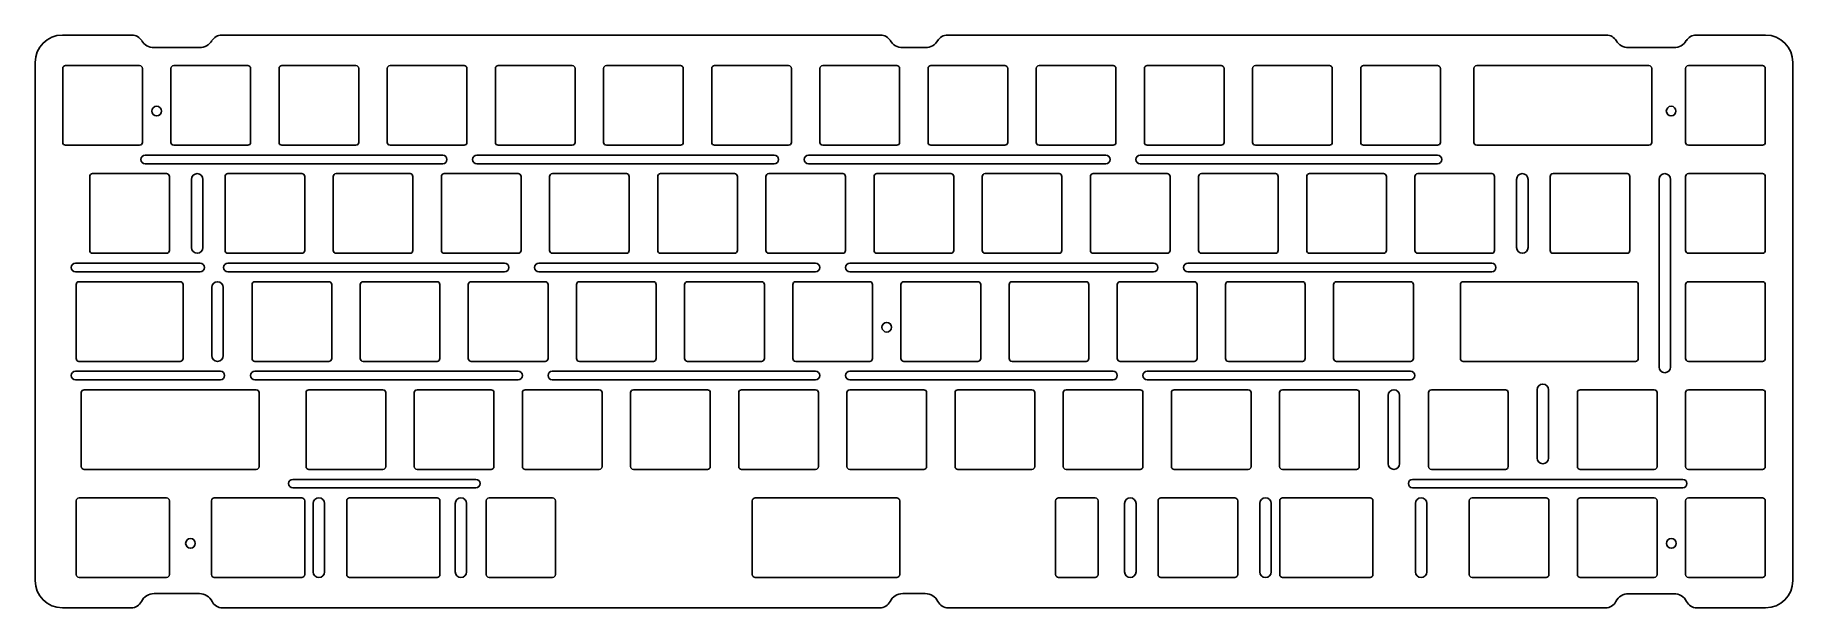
# Model space of a CAD drawing. Header units: inches. Extents: x 253 to 562, y -241 to -140.
import ezdxf

# ---------------------------------------------------------------- set-up
doc = ezdxf.new("R2010")
doc.units = ezdxf.units.IN
doc.header["$LTSCALE"] = 1.21
doc.header["$MEASUREMENT"] = 0
doc.layers.get('0').update_dxf_attribs({"linetype": 'CONTINUOUS'})

# ---------------------------------------------------------------- blocks, each defined once
blk = doc.blocks.new('hglc')
at = {"color": 7, "linetype": 'Continuous'}
for p, q in [((-162.76, -124.11), (-150.56, -124.11)), ((-138.67, -126.31), (-146.7, -126.31)), ((-134.8, -124.11), (-19.06, -124.11)), ((-11.17, -126.31), (-15.2, -126.31)), ((-7.3, -124.11), (108.44, -124.11)), ((120.33, -126.31), (112.3, -126.31)), ((124.2, -124.11), (136.39, -124.11)), ((-167.56, -220.01), (-167.56, -128.91)), ((141.19, -128.91), (141.19, -220.01)), ((-150.69, -224.81), (-162.76, -224.81)), ((-146.66, -222.31), (-138.71, -222.31)), ((-19.19, -224.81), (-134.68, -224.81)), ((-15.16, -222.31), (-11.21, -222.31)), ((108.31, -224.81), (-7.18, -224.81)), ((112.34, -222.32), (120.29, -222.32)), ((136.39, -224.81), (124.32, -224.81))]:
    blk.add_line(p, q, dxfattribs=at)
for centre, radius, start, end in [((-162.76, -128.91), 4.8, 90, 180), ((-150.56, -126.11), 2, 30.753, 90), ((-146.7, -123.81), 2.5, 210.753, 269.9999), ((-138.67, -123.81), 2.5, 269.9999, 329.2472), ((-134.8, -126.11), 2, 90, 149.2472), ((-19.06, -126.11), 2, 30.7455, 90), ((-15.2, -123.81), 2.5, 210.7455, 269.9997), ((-11.17, -123.81), 2.5, 269.9997, 329.2548), ((-7.3, -126.11), 2, 90, 149.2548), ((108.44, -126.11), 2, 30.738, 90), ((112.3, -123.81), 2.5, 210.738, 269.9999), ((120.33, -123.81), 2.5, 269.9999, 329.2623), ((124.2, -126.11), 2, 90, 149.2623), ((136.39, -128.91), 4.8, 0, 90), ((-162.76, -220.01), 4.8, 180, 270), ((136.39, -220.01), 4.8, 270, 0), ((-150.69, -222.81), 2, 270, 333.5954), ((-146.66, -224.81), 2.5, 89.9999, 153.5954), ((-138.71, -224.81), 2.5, 26.4048, 89.9999), ((-134.68, -222.81), 2, 206.4048, 270), ((-19.19, -222.81), 2, 270, 333.5883), ((-15.16, -224.81), 2.5, 89.9997, 153.5883), ((-11.21, -224.81), 2.5, 26.412, 89.9997), ((-7.18, -222.81), 2, 206.412, 270), ((108.31, -222.81), 2, 270, 333.5811), ((112.34, -224.82), 2.5, 89.9997, 153.5811), ((120.29, -224.82), 2.5, 26.4194, 89.9997), ((124.32, -222.81), 2, 206.4194, 270)]:
    blk.add_arc(centre, radius, start, end, dxfattribs=at)

msp = doc.modelspace()

# ---------------------------------------------------------------- linework, layer by layer
at = {"color": 7, "linetype": 'Continuous'}
for p, q in [((257.75, -159), (257.75, -146)), ((258.25, -145.5), (271.25, -145.5)), ((271.75, -146), (271.75, -159)), ((276.75, -159), (276.75, -146)), ((277.25, -145.5), (290.25, -145.5)), ((290.75, -146), (290.75, -159)), ((295.75, -159), (295.75, -146)), ((296.25, -145.5), (309.25, -145.5)), ((309.75, -146), (309.75, -159)), ((314.75, -159), (314.75, -146)), ((315.25, -145.5), (328.25, -145.5)), ((328.75, -146), (328.75, -159)), ((333.75, -159), (333.75, -146)), ((334.25, -145.5), (347.25, -145.5)), ((347.75, -146), (347.75, -159)), ((352.75, -159), (352.75, -146)), ((353.25, -145.5), (366.25, -145.5)), ((366.75, -146), (366.75, -159)), ((371.75, -159), (371.75, -146)), ((372.25, -145.5), (385.25, -145.5)), ((385.75, -146), (385.75, -159)), ((390.75, -159), (390.75, -146)), ((391.25, -145.5), (404.25, -145.5)), ((404.75, -146), (404.75, -159)), ((409.75, -159), (409.75, -146)), ((410.25, -145.5), (423.25, -145.5)), ((423.75, -146), (423.75, -159)), ((428.75, -159), (428.75, -146)), ((429.25, -145.5), (442.25, -145.5)), ((442.75, -146), (442.75, -159)), ((447.75, -159), (447.75, -146)), ((448.25, -145.5), (461.25, -145.5)), ((461.75, -146), (461.75, -159)), ((466.75, -159), (466.75, -146)), ((467.25, -145.5), (480.25, -145.5)), ((480.75, -146), (480.75, -159)), ((485.75, -159), (485.75, -146)), ((486.25, -145.5), (499.25, -145.5)), ((499.75, -146), (499.75, -159)), ((505.63, -159), (505.63, -146)), ((506.13, -145.5), (536.38, -145.5)), ((536.88, -146), (536.88, -159)), ((542.81, -159), (542.81, -146)), ((543.31, -145.5), (556.31, -145.5)), ((556.81, -146), (556.81, -159)), ((271.25, -159.5), (258.25, -159.5)), ((290.25, -159.5), (277.25, -159.5)), ((309.25, -159.5), (296.25, -159.5)), ((328.25, -159.5), (315.25, -159.5)), ((347.25, -159.5), (334.25, -159.5)), ((366.25, -159.5), (353.25, -159.5)), ((385.25, -159.5), (372.25, -159.5)), ((404.25, -159.5), (391.25, -159.5)), ((423.25, -159.5), (410.25, -159.5)), ((442.25, -159.5), (429.25, -159.5)), ((461.25, -159.5), (448.25, -159.5)), ((480.25, -159.5), (467.25, -159.5)), ((499.25, -159.5), (486.25, -159.5)), ((536.38, -159.5), (506.13, -159.5)), ((556.31, -159.5), (543.31, -159.5)), ((324.5, -161.25), (272.25, -161.25)), ((272.25, -162.75), (324.5, -162.75)), ((382.75, -161.25), (330.5, -161.25)), ((330.5, -162.75), (382.75, -162.75)), ((441, -161.25), (388.75, -161.25)), ((388.75, -162.75), (441, -162.75)), ((499.25, -161.25), (447, -161.25)), ((447, -162.75), (499.25, -162.75)), ((262.49, -178), (262.49, -165)), ((262.99, -164.5), (275.99, -164.5)), ((276.49, -165), (276.49, -178)), ((280.38, -177.5), (280.38, -165.5)), ((282.38, -165.5), (282.38, -177.5)), ((286.26, -178), (286.26, -165)), ((286.76, -164.5), (299.76, -164.5)), ((300.26, -165), (300.26, -178)), ((305.26, -178), (305.26, -165)), ((305.76, -164.5), (318.76, -164.5)), ((319.26, -165), (319.26, -178)), ((324.26, -178), (324.26, -165)), ((324.76, -164.5), (337.76, -164.5)), ((338.26, -165), (338.26, -178)), ((343.26, -178), (343.26, -165)), ((343.76, -164.5), (356.76, -164.5)), ((357.26, -165), (357.26, -178)), ((362.26, -178), (362.26, -165)), ((362.76, -164.5), (375.76, -164.5)), ((376.26, -165), (376.26, -178)), ((381.26, -178), (381.26, -165)), ((381.76, -164.5), (394.76, -164.5)), ((395.26, -165), (395.26, -178)), ((400.26, -178), (400.26, -165)), ((400.76, -164.5), (413.76, -164.5)), ((414.26, -165), (414.26, -178)), ((419.26, -178), (419.26, -165)), ((419.76, -164.5), (432.76, -164.5)), ((433.26, -165), (433.26, -178)), ((438.26, -178), (438.26, -165)), ((438.76, -164.5), (451.76, -164.5)), ((452.26, -165), (452.26, -178)), ((457.26, -178), (457.26, -165)), ((457.76, -164.5), (470.76, -164.5)), ((471.26, -165), (471.26, -178)), ((476.26, -178), (476.26, -165)), ((476.76, -164.5), (489.76, -164.5)), ((490.26, -165), (490.26, -178)), ((495.26, -178), (495.26, -165)), ((495.76, -164.5), (508.76, -164.5)), ((509.26, -165), (509.26, -178)), ((513.14, -177.5), (513.14, -165.5)), ((515.14, -165.5), (515.14, -177.5)), ((519.03, -165), (519.03, -178)), ((532.53, -164.5), (519.53, -164.5)), ((533.03, -178), (533.03, -165)), ((538.16, -198.5), (538.16, -165.5)), ((539.16, -164.5), (539.16, -164.5)), ((540.16, -165.5), (540.16, -198.5)), ((542.81, -178), (542.81, -165)), ((543.31, -164.5), (556.31, -164.5)), ((556.81, -165), (556.81, -178)), ((275.99, -178.5), (262.99, -178.5)), ((299.76, -178.5), (286.76, -178.5)), ((318.76, -178.5), (305.76, -178.5)), ((337.76, -178.5), (324.76, -178.5)), ((356.76, -178.5), (343.76, -178.5)), ((375.76, -178.5), (362.76, -178.5)), ((394.76, -178.5), (381.76, -178.5)), ((413.76, -178.5), (400.76, -178.5)), ((432.76, -178.5), (419.76, -178.5)), ((451.76, -178.5), (438.76, -178.5)), ((470.76, -178.5), (457.76, -178.5)), ((489.76, -178.5), (476.76, -178.5)), ((508.76, -178.5), (495.76, -178.5)), ((519.53, -178.5), (532.53, -178.5)), ((556.31, -178.5), (543.31, -178.5)), ((281.88, -180.25), (259.99, -180.25)), ((259.99, -181.75), (281.88, -181.75)), ((335.38, -180.25), (286.76, -180.25)), ((286.76, -181.75), (335.38, -181.75)), ((390, -180.25), (341.38, -180.25)), ((341.38, -181.75), (390, -181.75)), ((449.38, -180.25), (396, -180.25)), ((396, -181.75), (449.38, -181.75)), ((508.76, -180.25), (455.38, -180.25)), ((455.38, -181.75), (508.76, -181.75)), ((260.11, -197), (260.11, -184)), ((260.61, -183.5), (278.38, -183.5)), ((278.88, -184), (278.88, -197)), ((283.94, -196.5), (283.94, -184.5)), ((285.94, -184.5), (285.94, -196.5)), ((291, -197), (291, -184)), ((291.5, -183.5), (304.5, -183.5)), ((305, -184), (305, -197)), ((310, -197), (310, -184)), ((310.5, -183.5), (323.5, -183.5)), ((324, -184), (324, -197)), ((329, -197), (329, -184)), ((329.5, -183.5), (342.5, -183.5)), ((343, -184), (343, -197)), ((348, -197), (348, -184)), ((348.5, -183.5), (361.5, -183.5)), ((362, -184), (362, -197)), ((367, -197), (367, -184)), ((367.5, -183.5), (380.5, -183.5)), ((381, -184), (381, -197)), ((386, -197), (386, -184)), ((386.5, -183.5), (399.5, -183.5)), ((400, -184), (400, -197)), ((405, -197), (405, -184)), ((405.5, -183.5), (418.5, -183.5)), ((419, -184), (419, -197)), ((424, -197), (424, -184)), ((424.5, -183.5), (437.5, -183.5)), ((438, -184), (438, -197)), ((443, -197), (443, -184)), ((443.5, -183.5), (456.5, -183.5)), ((457, -184), (457, -197)), ((462, -197), (462, -184)), ((462.5, -183.5), (475.5, -183.5)), ((476, -184), (476, -197)), ((481, -197), (481, -184)), ((481.5, -183.5), (494.5, -183.5)), ((495, -184), (495, -197)), ((503.26, -197), (503.26, -184)), ((503.76, -183.5), (534.01, -183.5)), ((534.51, -184), (534.51, -197)), ((542.81, -197), (542.81, -184)), ((543.31, -183.5), (556.31, -183.5)), ((556.81, -184), (556.81, -197)), ((278.38, -197.5), (260.61, -197.5)), ((304.5, -197.5), (291.5, -197.5)), ((323.5, -197.5), (310.5, -197.5)), ((342.5, -197.5), (329.5, -197.5)), ((361.5, -197.5), (348.5, -197.5)), ((380.5, -197.5), (367.5, -197.5)), ((399.5, -197.5), (386.5, -197.5)), ((418.5, -197.5), (405.5, -197.5)), ((437.5, -197.5), (424.5, -197.5)), ((456.5, -197.5), (443.5, -197.5)), ((475.5, -197.5), (462.5, -197.5)), ((494.5, -197.5), (481.5, -197.5)), ((534.01, -197.5), (503.76, -197.5)), ((556.31, -197.5), (543.31, -197.5)), ((285.44, -199.25), (259.99, -199.25)), ((337.75, -199.25), (291.5, -199.25)), ((390, -199.25), (343.75, -199.25)), ((442.25, -199.25), (396, -199.25)), ((494.5, -199.25), (448.25, -199.25)), ((539.16, -199.5), (539.16, -199.5)), ((259.99, -200.75), (285.44, -200.75)), ((261.02, -216), (261.02, -203)), ((261.52, -202.5), (291.75, -202.5)), ((291.5, -200.75), (337.75, -200.75)), ((292.25, -203), (292.25, -216)), ((300.5, -216), (300.5, -203)), ((301, -202.5), (314, -202.5)), ((314.5, -203), (314.5, -216)), ((319.5, -216), (319.5, -203)), ((320, -202.5), (333, -202.5)), ((333.5, -203), (333.5, -216)), ((338.5, -216), (338.5, -203)), ((339, -202.5), (352, -202.5)), ((343.75, -200.75), (390, -200.75)), ((352.5, -203), (352.5, -216)), ((357.5, -216), (357.5, -203)), ((358, -202.5), (371, -202.5)), ((371.5, -203), (371.5, -216)), ((376.5, -216), (376.5, -203)), ((377, -202.5), (390, -202.5)), ((390.5, -203), (390.5, -216)), ((395.5, -216), (395.5, -203)), ((396, -200.75), (442.25, -200.75)), ((396, -202.5), (409, -202.5)), ((409.5, -203), (409.5, -216)), ((414.5, -216), (414.5, -203)), ((415, -202.5), (428, -202.5)), ((428.5, -203), (428.5, -216)), ((433.5, -216), (433.5, -203)), ((434, -202.5), (447, -202.5)), ((447.5, -203), (447.5, -216)), ((448.25, -200.75), (494.5, -200.75)), ((452.5, -216), (452.5, -203)), ((453, -202.5), (466, -202.5)), ((466.5, -203), (466.5, -216)), ((471.5, -216), (471.5, -203)), ((472, -202.5), (485, -202.5)), ((485.5, -203), (485.5, -216)), ((490.58, -215.5), (490.58, -203.5)), ((492.58, -203.5), (492.58, -215.5)), ((497.66, -216), (497.66, -203)), ((498.16, -202.5), (511.16, -202.5)), ((511.66, -203), (511.66, -216)), ((516.74, -214.5), (516.74, -202.5)), ((518.74, -202.5), (518.74, -214.5)), ((523.81, -216), (523.81, -203)), ((524.31, -202.5), (537.31, -202.5)), ((537.81, -203), (537.81, -216)), ((542.81, -216), (542.81, -203)), ((543.31, -202.5), (556.31, -202.5)), ((556.81, -203), (556.81, -216)), ((261.52, -216.5), (291.75, -216.5)), ((330.34, -218.25), (298.18, -218.25)), ((314, -216.5), (301, -216.5)), ((333, -216.5), (320, -216.5)), ((352, -216.5), (339, -216.5)), ((371, -216.5), (358, -216.5)), ((390, -216.5), (377, -216.5)), ((409, -216.5), (396, -216.5)), ((428, -216.5), (415, -216.5)), ((447, -216.5), (434, -216.5)), ((466, -216.5), (453, -216.5)), ((485, -216.5), (472, -216.5)), ((542.31, -218.25), (494.87, -218.25)), ((511.16, -216.5), (498.16, -216.5)), ((537.31, -216.5), (524.31, -216.5)), ((556.31, -216.5), (543.31, -216.5)), ((260.12, -222), (260.12, -235)), ((276, -221.5), (260.62, -221.5)), ((276.5, -222), (276.5, -235)), ((283.88, -222), (283.88, -235)), ((299.76, -221.5), (284.38, -221.5)), ((298.18, -219.75), (330.34, -219.75)), ((300.26, -222), (300.26, -235)), ((307.63, -222), (307.63, -235)), ((323.51, -221.5), (308.13, -221.5)), ((324.01, -222), (324.01, -235)), ((332.14, -222), (332.14, -235)), ((343.8, -221.5), (332.64, -221.5)), ((344.3, -222), (344.3, -235)), ((378.88, -235), (378.88, -222)), ((404.27, -221.5), (379.38, -221.5)), ((404.77, -222), (404.77, -235)), ((432.16, -222), (432.16, -235)), ((439.12, -221.5), (432.66, -221.5)), ((439.62, -235), (439.62, -222)), ((450.15, -222), (450.15, -235)), ((450.65, -221.5), (463.65, -221.5)), ((464.15, -235), (464.15, -222)), ((471.52, -235), (471.52, -222)), ((487.41, -221.5), (472.02, -221.5)), ((487.91, -235), (487.91, -222)), ((494.87, -219.75), (542.31, -219.75)), ((504.81, -235), (504.81, -222)), ((505.31, -221.5), (518.31, -221.5)), ((518.81, -222), (518.81, -235)), ((523.81, -235), (523.81, -222)), ((524.31, -221.5), (537.31, -221.5)), ((537.81, -222), (537.81, -235)), ((542.81, -235), (542.81, -222)), ((543.31, -221.5), (556.31, -221.5)), ((556.81, -222), (556.81, -235)), ((301.75, -234.5), (301.75, -222.5)), ((303.75, -222.5), (303.75, -234.5)), ((326.7, -234.5), (326.7, -222.5)), ((328.7, -222.5), (328.7, -234.5)), ((444.28, -234.5), (444.28, -222.5)), ((446.28, -222.5), (446.28, -234.5)), ((468.03, -234.5), (468.03, -222.5)), ((470.03, -222.5), (470.03, -234.5)), ((495.36, -234.5), (495.36, -222.5)), ((497.36, -222.5), (497.36, -234.5)), ((260.62, -235.5), (276, -235.5)), ((284.38, -235.5), (299.76, -235.5)), ((308.13, -235.5), (323.51, -235.5)), ((343.8, -235.5), (332.64, -235.5)), ((379.38, -235.5), (404.27, -235.5)), ((439.12, -235.5), (432.66, -235.5)), ((450.65, -235.5), (463.65, -235.5)), ((472.02, -235.5), (487.41, -235.5)), ((518.31, -235.5), (505.31, -235.5)), ((537.31, -235.5), (524.31, -235.5)), ((556.31, -235.5), (543.31, -235.5))]:
    msp.add_line(p, q, dxfattribs=at)
for centre in [(274.25, -153.5), (540.28, -153.5), (402.5, -191.5), (280.19, -229.5), (540.31, -229.5)]:
    msp.add_circle(centre, 0.85, dxfattribs=at)
for centre, radius, start, end in [((258.25, -146), 0.5, 90, 180), ((271.25, -146), 0.5, 0, 90), ((277.25, -146), 0.5, 90, 180), ((290.25, -146), 0.5, 0, 90), ((296.25, -146), 0.5, 90, 180), ((309.25, -146), 0.5, 0, 90), ((315.25, -146), 0.5, 90, 180), ((328.25, -146), 0.5, 0, 90), ((334.25, -146), 0.5, 90, 180), ((347.25, -146), 0.5, 0, 90), ((353.25, -146), 0.5, 90, 180), ((366.25, -146), 0.5, 0, 90), ((372.25, -146), 0.5, 90, 180), ((385.25, -146), 0.5, 0, 90), ((391.25, -146), 0.5, 90, 180), ((404.25, -146), 0.5, 0, 90), ((410.25, -146), 0.5, 90, 180), ((423.25, -146), 0.5, 0, 90), ((429.25, -146), 0.5, 90, 180), ((442.25, -146), 0.5, 0, 90), ((448.25, -146), 0.5, 90, 180), ((461.25, -146), 0.5, 0, 90), ((467.25, -146), 0.5, 90, 180), ((480.25, -146), 0.5, 0, 90), ((486.25, -146), 0.5, 90, 180), ((499.25, -146), 0.5, 0, 90), ((506.13, -146), 0.5, 90, 180), ((536.38, -146), 0.5, 0, 90), ((543.31, -146), 0.5, 90, 180), ((556.31, -146), 0.5, 0, 90), ((258.25, -159), 0.5, 180, 270), ((271.25, -159), 0.5, 270, 0), ((277.25, -159), 0.5, 180, 270), ((290.25, -159), 0.5, 270, 0), ((296.25, -159), 0.5, 180, 270), ((309.25, -159), 0.5, 270, 0), ((315.25, -159), 0.5, 180, 270), ((328.25, -159), 0.5, 270, 360), ((334.25, -159), 0.5, 180, 270), ((347.25, -159), 0.5, 270, 0), ((353.25, -159), 0.5, 180, 270), ((366.25, -159), 0.5, 270, 0), ((372.25, -159), 0.5, 180, 270), ((385.25, -159), 0.5, 270, 0), ((391.25, -159), 0.5, 180, 270), ((404.25, -159), 0.5, 270, 360), ((410.25, -159), 0.5, 180, 270), ((423.25, -159), 0.5, 270, 0), ((429.25, -159), 0.5, 180, 270), ((442.25, -159), 0.5, 270, 0), ((448.25, -159), 0.5, 180, 270), ((461.25, -159), 0.5, 270, 0), ((467.25, -159), 0.5, 180, 270), ((480.25, -159), 0.5, 270, 0), ((486.25, -159), 0.5, 180, 270), ((499.25, -159), 0.5, 270, 0), ((506.13, -159), 0.5, 180, 270), ((536.38, -159), 0.5, 270, 0), ((543.31, -159), 0.5, 180, 270), ((556.31, -159), 0.5, 270, 0), ((272.25, -162), 0.75, 90, 270), ((324.5, -162), 0.75, 270, 90), ((330.5, -162), 0.75, 90, 270), ((382.75, -162), 0.75, 270, 90), ((388.75, -162), 0.75, 90, 270), ((441, -162), 0.75, 270, 90), ((447, -162), 0.75, 90, 270), ((499.25, -162), 0.75, 270, 90), ((262.99, -165), 0.5, 90, 180), ((275.99, -165), 0.5, 0, 90), ((281.38, -165.5), 1, 0, 180), ((286.76, -165), 0.5, 90, 180), ((299.76, -165), 0.5, 0, 90), ((305.76, -165), 0.5, 90, 180), ((318.76, -165), 0.5, 0, 90), ((324.76, -165), 0.5, 90, 180), ((337.76, -165), 0.5, 0, 90), ((343.76, -165), 0.5, 90, 180), ((356.76, -165), 0.5, 0, 90), ((362.76, -165), 0.5, 90, 180), ((375.76, -165), 0.5, 0, 90), ((381.76, -165), 0.5, 90, 180), ((394.76, -165), 0.5, 0, 90), ((400.76, -165), 0.5, 90, 180), ((413.76, -165), 0.5, 0, 90), ((419.76, -165), 0.5, 90, 180), ((432.76, -165), 0.5, 0, 90), ((438.76, -165), 0.5, 90, 180), ((451.76, -165), 0.5, 0, 90), ((457.76, -165), 0.5, 90, 180), ((470.76, -165), 0.5, 0, 90), ((476.76, -165), 0.5, 90, 180), ((489.76, -165), 0.5, 0, 90), ((495.76, -165), 0.5, 90, 180), ((508.76, -165), 0.5, 0, 90), ((514.14, -165.5), 1, 0, 180), ((519.53, -165), 0.5, 90, 180), ((532.53, -165), 0.5, 0, 90), ((539.16, -165.5), 1, 90, 180), ((539.16, -165.5), 1, 0, 90), ((543.31, -165), 0.5, 90, 180), ((556.31, -165), 0.5, 0, 90), ((262.99, -178), 0.5, 180, 270), ((275.99, -178), 0.5, 270, 0), ((281.38, -177.5), 1, 180, 0), ((286.76, -178), 0.5, 180, 270), ((299.76, -178), 0.5, 270, 0), ((305.76, -178), 0.5, 180, 270), ((318.76, -178), 0.5, 270, 0), ((324.76, -178), 0.5, 180, 270), ((337.76, -178), 0.5, 270, 360), ((343.76, -178), 0.5, 180, 270), ((356.76, -178), 0.5, 270, 0), ((362.76, -178), 0.5, 180, 270), ((375.76, -178), 0.5, 270, 0), ((381.76, -178), 0.5, 180, 270), ((394.76, -178), 0.5, 270, 0), ((400.76, -178), 0.5, 180, 270), ((413.76, -178), 0.5, 270, 0), ((419.76, -178), 0.5, 180, 270), ((432.76, -178), 0.5, 270, 0), ((438.76, -178), 0.5, 180, 270), ((451.76, -178), 0.5, 270, 0), ((457.76, -178), 0.5, 180, 270), ((470.76, -178), 0.5, 270, 0), ((476.76, -178), 0.5, 180, 270), ((489.76, -178), 0.5, 270, 0), ((495.76, -178), 0.5, 180, 270), ((508.76, -178), 0.5, 270, 0), ((514.14, -177.5), 1, 180, 0), ((519.53, -178), 0.5, 180, 270), ((532.53, -178), 0.5, 270, 0), ((543.31, -178), 0.5, 180, 270), ((556.31, -178), 0.5, 270, 0), ((259.99, -181), 0.75, 90, 270), ((281.88, -181), 0.75, 270, 90), ((286.76, -181), 0.75, 90, 270), ((335.38, -181), 0.75, 270, 90), ((341.38, -181), 0.75, 90, 270), ((390, -181), 0.75, 270, 90), ((396, -181), 0.75, 90, 270), ((449.38, -181), 0.75, 270, 90), ((455.38, -181), 0.75, 90, 270), ((508.76, -181), 0.75, 270, 90), ((260.61, -184), 0.5, 90, 180), ((278.38, -184), 0.5, 0, 90), ((284.94, -184.5), 1, 0, 180), ((291.5, -184), 0.5, 90, 180), ((304.5, -184), 0.5, 0, 90), ((310.5, -184), 0.5, 90, 180), ((323.5, -184), 0.5, 0, 90), ((329.5, -184), 0.5, 90, 180), ((342.5, -184), 0.5, 0, 90), ((348.5, -184), 0.5, 90, 180), ((361.5, -184), 0.5, 0, 90), ((367.5, -184), 0.5, 90, 180), ((380.5, -184), 0.5, 0, 90), ((386.5, -184), 0.5, 90, 180), ((399.5, -184), 0.5, 0, 90), ((405.5, -184), 0.5, 90, 180), ((418.5, -184), 0.5, 0, 90), ((424.5, -184), 0.5, 90, 180), ((437.5, -184), 0.5, 0, 90), ((443.5, -184), 0.5, 90, 180), ((456.5, -184), 0.5, 0, 90), ((462.5, -184), 0.5, 90, 180), ((475.5, -184), 0.5, 0, 90), ((481.5, -184), 0.5, 90, 180), ((494.5, -184), 0.5, 0, 90), ((503.76, -184), 0.5, 90, 180), ((534.01, -184), 0.5, 0, 90), ((543.31, -184), 0.5, 90, 180), ((556.31, -184), 0.5, 0, 90), ((260.61, -197), 0.5, 180, 270), ((278.38, -197), 0.5, 270, 0), ((284.94, -196.5), 1, 180, 0), ((291.5, -197), 0.5, 180, 270), ((304.5, -197), 0.5, 270, 0), ((310.5, -197), 0.5, 180, 270), ((323.5, -197), 0.5, 270, 0), ((329.5, -197), 0.5, 180, 270), ((342.5, -197), 0.5, 270, 0), ((348.5, -197), 0.5, 180, 270), ((361.5, -197), 0.5, 270, 0), ((367.5, -197), 0.5, 180, 270), ((380.5, -197), 0.5, 270, 0), ((386.5, -197), 0.5, 180, 270), ((399.5, -197), 0.5, 270, 0), ((405.5, -197), 0.5, 180, 270), ((418.5, -197), 0.5, 270, 360), ((424.5, -197), 0.5, 180, 270), ((437.5, -197), 0.5, 270, 0), ((443.5, -197), 0.5, 180, 270), ((456.5, -197), 0.5, 270, 0), ((462.5, -197), 0.5, 180, 270), ((475.5, -197), 0.5, 270, 0), ((481.5, -197), 0.5, 180, 270), ((494.5, -197), 0.5, 270, 0), ((503.76, -197), 0.5, 180, 270), ((534.01, -197), 0.5, 270, 0), ((543.31, -197), 0.5, 180, 270), ((556.31, -197), 0.5, 270, 0), ((259.99, -200), 0.75, 90, 270), ((285.44, -200), 0.75, 270, 90), ((291.5, -200), 0.75, 90, 270), ((337.75, -200), 0.75, 270, 90), ((343.75, -200), 0.75, 90, 270), ((390, -200), 0.75, 270, 90), ((396, -200), 0.75, 90, 270), ((442.25, -200), 0.75, 270, 90), ((448.25, -200), 0.75, 90, 270), ((494.5, -200), 0.75, 270, 90), ((539.16, -198.5), 1, 180, 270), ((539.16, -198.5), 1, 270, 0), ((261.52, -203), 0.5, 90, 180), ((291.75, -203), 0.5, 0, 90), ((301, -203), 0.5, 90, 180), ((314, -203), 0.5, 0, 90), ((320, -203), 0.5, 90, 180), ((333, -203), 0.5, 0, 90), ((339, -203), 0.5, 90, 180), ((352, -203), 0.5, 0, 90), ((358, -203), 0.5, 90, 180), ((371, -203), 0.5, 0, 90), ((377, -203), 0.5, 90, 180), ((390, -203), 0.5, 0, 90), ((396, -203), 0.5, 90, 180), ((409, -203), 0.5, 0, 90), ((415, -203), 0.5, 90, 180), ((428, -203), 0.5, 0, 90), ((434, -203), 0.5, 90, 180), ((447, -203), 0.5, 0, 90), ((453, -203), 0.5, 90, 180), ((466, -203), 0.5, 0, 90), ((472, -203), 0.5, 90, 180), ((485, -203), 0.5, 0, 90), ((491.58, -203.5), 1, 0, 180), ((498.16, -203), 0.5, 90, 180), ((511.16, -203), 0.5, 0, 90), ((517.74, -202.5), 1, 0, 180), ((524.31, -203), 0.5, 90, 180), ((537.31, -203), 0.5, 0, 90), ((543.31, -203), 0.5, 90, 180), ((556.31, -203), 0.5, 0, 90), ((261.52, -216), 0.5, 180, 270), ((291.75, -216), 0.5, 270, 0), ((301, -216), 0.5, 180, 270), ((314, -216), 0.5, 270, 0), ((320, -216), 0.5, 180, 270), ((333, -216), 0.5, 270, 0), ((339, -216), 0.5, 180, 270), ((352, -216), 0.5, 270, 0), ((358, -216), 0.5, 180, 270), ((371, -216), 0.5, 270, 0), ((377, -216), 0.5, 180, 270), ((390, -216), 0.5, 270, 0), ((396, -216), 0.5, 180, 270), ((409, -216), 0.5, 270, 360), ((415, -216), 0.5, 180, 270), ((428, -216), 0.5, 270, 360), ((434, -216), 0.5, 180, 270), ((447, -216), 0.5, 270, 0), ((453, -216), 0.5, 180, 270), ((466, -216), 0.5, 270, 0), ((472, -216), 0.5, 180, 270), ((485, -216), 0.5, 270, 0), ((491.58, -215.5), 1, 180, 0), ((498.16, -216), 0.5, 180, 270), ((511.16, -216), 0.5, 270, 0), ((517.74, -214.5), 1, 180, 0), ((524.31, -216), 0.5, 180, 270), ((537.31, -216), 0.5, 270, 0), ((543.31, -216), 0.5, 180, 270), ((556.31, -216), 0.5, 270, 0), ((298.18, -219), 0.75, 90, 270), ((330.34, -219), 0.75, 270, 90), ((494.87, -219), 0.75, 90, 270), ((542.31, -219), 0.75, 270, 90), ((260.62, -222), 0.5, 89.9997, 179.9997), ((276, -222), 0.5, 359.9997, 89.9997), ((284.38, -222), 0.5, 89.9997, 179.9997), ((299.76, -222), 0.5, 359.9997, 89.9997), ((302.75, -222.5), 1, 0, 180), ((308.13, -222), 0.5, 89.9997, 179.9997), ((323.51, -222), 0.5, 359.9997, 89.9997), ((327.7, -222.5), 1, 0, 180), ((332.64, -222), 0.5, 89.9873, 179.9895), ((343.8, -222), 0.5, 359.9997, 89.9997), ((379.38, -222), 0.5, 89.9997, 180.0374), ((404.27, -222), 0.5, 0.0367, 89.999), ((432.66, -222), 0.5, 89.9997, 180.0019), ((439.12, -222), 0.5, 0.0397, 90.0376), ((445.28, -222.5), 1, 0, 180), ((450.65, -222), 0.5, 89.9997, 179.9997), ((463.65, -222), 0.5, 359.9997, 89.9997), ((469.03, -222.5), 1, 0, 180), ((472.02, -222), 0.5, 89.9997, 179.9997), ((487.41, -222), 0.5, 359.9997, 89.9997), ((496.36, -222.5), 1, 0, 180), ((505.31, -222), 0.5, 90, 180), ((518.31, -222), 0.5, 0, 90), ((524.31, -222), 0.5, 90, 180), ((537.31, -222), 0.5, 0, 90), ((543.31, -222), 0.5, 90, 180), ((556.31, -222), 0.5, 0, 90), ((302.75, -234.5), 1, 180, 0), ((327.7, -234.5), 1, 180, 0), ((445.28, -234.5), 1, 180, 0), ((469.03, -234.5), 1, 180, 0), ((496.36, -234.5), 1, 180, 0), ((260.62, -235), 0.5, 179.9997, 269.9997), ((276, -235), 0.5, 269.9997, 359.9997), ((284.38, -235), 0.5, 179.9997, 269.9997), ((299.76, -235), 0.5, 269.9997, 359.9997), ((308.13, -235), 0.5, 179.9997, 269.9997), ((323.51, -235), 0.5, 269.9997, 359.9997), ((332.64, -235), 0.5, 180.0043, 269.9998), ((343.8, -235), 0.5, 269.9998, 359.9997), ((379.38, -235), 0.5, 180.2227, 269.9997), ((404.27, -235), 0.5, 269.9997, 0.0375), ((432.66, -235), 0.5, 180.0041, 269.9998), ((439.12, -235), 0.5, 269.9998, 0.0041), ((450.65, -235), 0.5, 179.9976, 269.9997), ((463.65, -235), 0.5, 269.9997, 359.9997), ((472.02, -235), 0.5, 179.9997, 269.9997), ((487.41, -235), 0.5, 269.9997, 359.9997), ((505.31, -235), 0.5, 180, 270), ((518.31, -235), 0.5, 270, 0), ((524.31, -235), 0.5, 180, 270), ((537.31, -235), 0.5, 270, 0), ((543.31, -235), 0.5, 180, 270), ((556.31, -235), 0.5, 270, 0)]:
    msp.add_arc(centre, radius, start, end, dxfattribs=at)

# ---------------------------------------------------------------- block references
msp.add_blockref('hglc', (420.47, -16.03))

doc.saveas('drawing.dxf')
